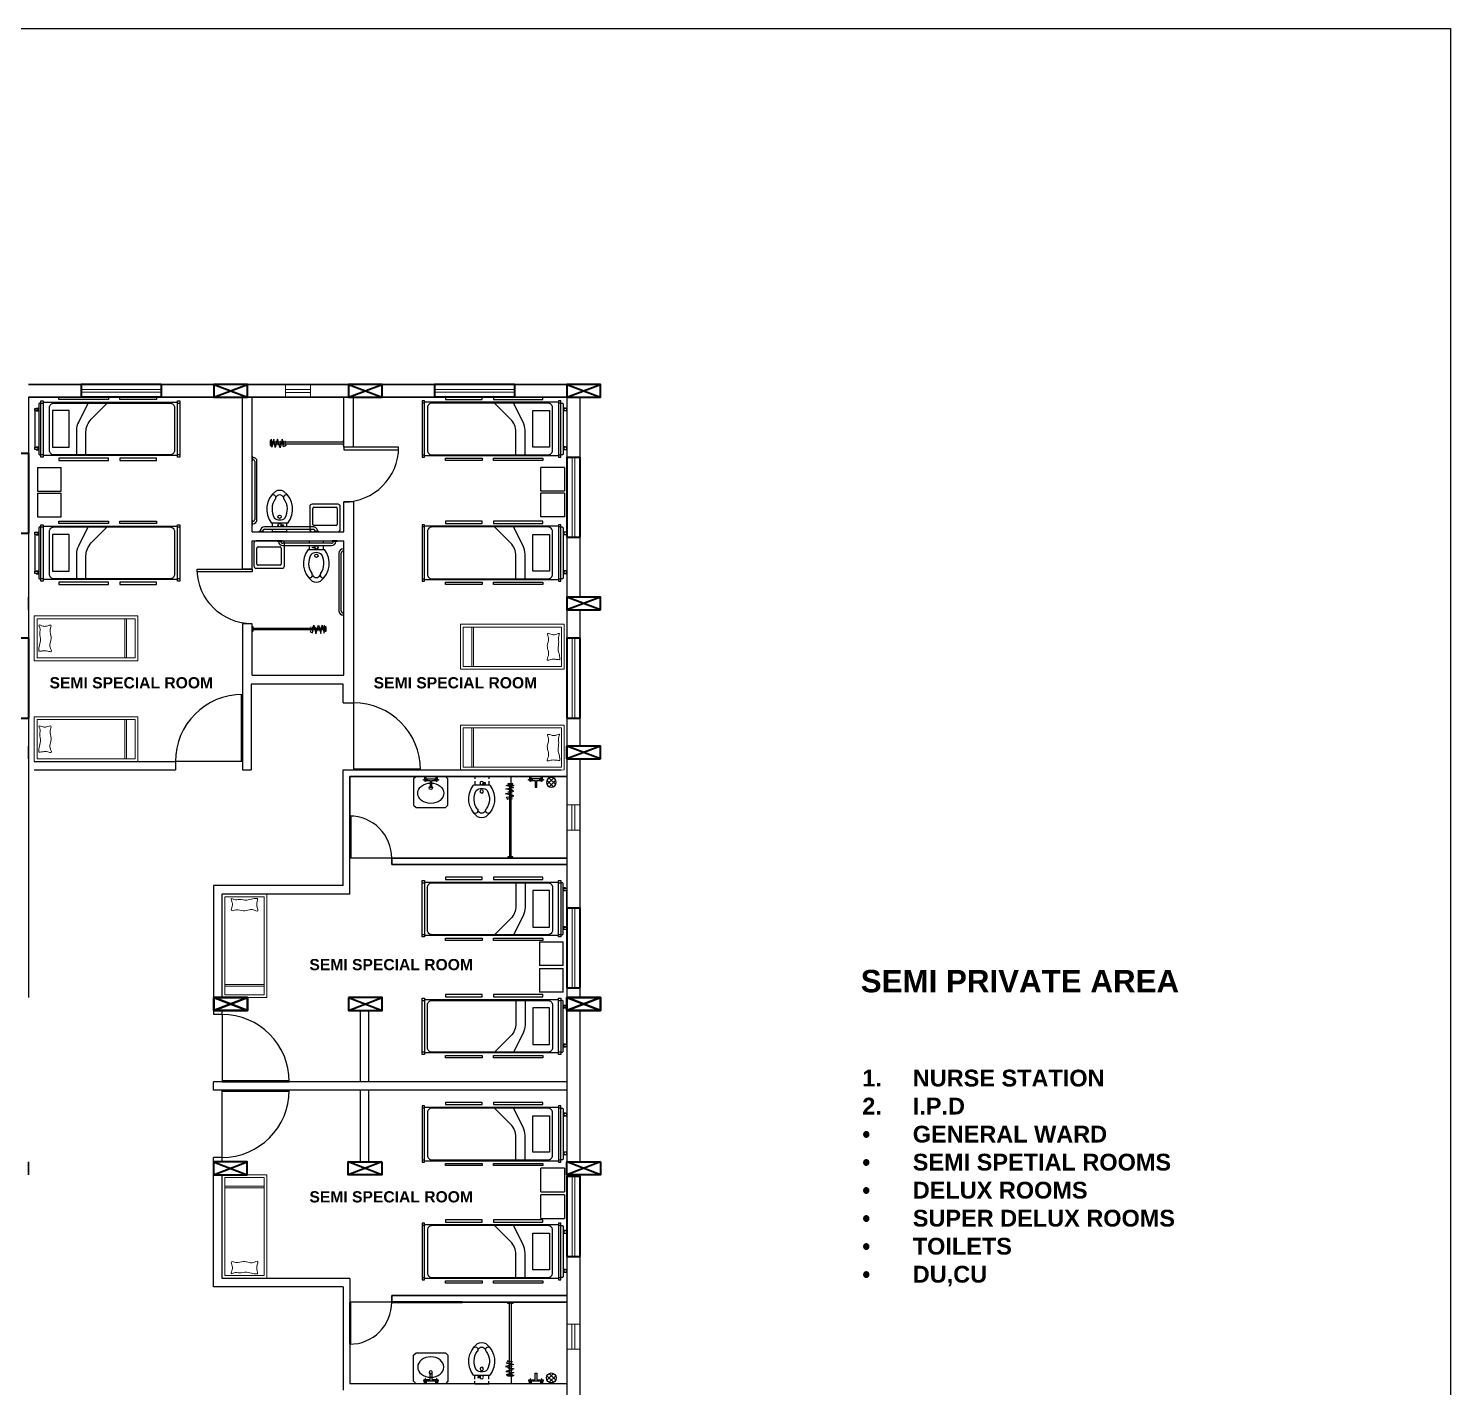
# Model space of a CAD drawing. Header units: inches. Extents: x -17070 to 527, y 504 to 2398.
# Drawn here: x -10536.99 to -10511.61, y 524.13 to 548.39 of the extents above; entities that cross this region are included whole.
import ezdxf
from ezdxf.enums import TextEntityAlignment as Align

# ---------------------------------------------------------------- set-up
doc = ezdxf.new("R2010")
doc.units = ezdxf.units.IN
for name, color, linetype in [('-wall_hatch', 1, 'Continuous'), ('A-Flor-Pfix', 140, 'Continuous'), ('DOOR', 5, 'Continuous'), ('door-i', 142, 'Continuous'), ('elevation', 7, 'Continuous'), ('equi', 252, 'Continuous'), ('pfix', 152, 'Continuous')]:
    doc.layers.add(name, color=color, linetype=linetype)
for name, color, linetype, lineweight in [('A-Wall', 113, 'Continuous', 50), ('COL', 5, 'Continuous', 40), ('ELE-1', 105, 'Continuous', 40), ('P-Flor-Fixt', 131, 'Continuous', 25), ('section', 1, 'Continuous', 35), ('WIN', 4, 'Continuous', 20)]:
    doc.layers.add(name, color=color, linetype=linetype, lineweight=lineweight)
doc.styles.add('ATT', font='txt')
doc.styles.add('ROMANC', font='arialbd.ttf', dxfattribs={"height": 0.35})

# ---------------------------------------------------------------- blocks, each defined once
blk = doc.blocks.new('de')
at = {"layer": 'elevation', "ltscale": 0.0005}
for p, q in [((-10856.90422, 504.72708), (-10856.06422, 504.72708)), ((-10856.06422, 504.72708), (-10856.06422, 504.13708))]:
    blk.add_line(p, q, dxfattribs=at)
blk = doc.blocks.new('A$C031929D8')
at = {"layer": 'A-Flor-Pfix'}
for p, q in [((0, -13.39), (1.62, -13.39)), ((0, -22.61), (0, -13.39)), ((3.12, -13.39), (5.57, -13.39)), ((5.57, -23.31), (5.57, -12.69)), ((0, -22.61), (1.62, -22.61)), ((3.12, -22.61), (5.57, -22.61)), ((4.07, -19.06), (4.53, -19.06)), ((4.07, -20.55), (4.07, -19.06)), ((4.53, -20.55), (4.07, -20.55)), ((4.53, -19.06), (4.53, -20.55))]:
    blk.add_line(p, q, dxfattribs=at)
for centre in [(4.34, -17.96), (9.77, -17.96)]:
    blk.add_circle(centre, 1.1, dxfattribs=at)
for centre, radius, start, end in [((14.71, -24.38), 14.84, 38.05925, 128.01145), ((11.85, -17.61), 4.14, 129.89292, 185.47049), ((11.85, -18.39), 4.14, 174.52951, 230.10708), ((14.72, -24.06), 11.1, 54.07175, 119.8254), ((22.38, -13.7), 1.79, 230.0447, 34.46378), ((21.27, -18), 2.82, 296.81127, 63.18873), ((21.27, -18), 5.82, 331.61408, 28.38592), ((14.71, -11.62), 14.84, 231.98855, 321.94075), ((14.72, -11.94), 11.1, 240.1746, 305.92825), ((22.38, -22.3), 1.79, 325.53622, 129.9553)]:
    blk.add_arc(centre, radius, start, end, dxfattribs=at)
blk = doc.blocks.new('15PLAV03')
at = {"layer": 'A-Flor-Pfix'}
for p, q in [((16.5, 10), (1.5, 10)), ((0, 8.5), (0, -8.5)), ((4, -7.25), (4, 7.25)), ((4.75, 8), (15.25, 8)), ((16, 7.25), (16, -7.25)), ((18, -8.5), (18, 8.5)), ((15.25, -8), (4.75, -8)), ((1.5, -10), (16.5, -10))]:
    blk.add_line(p, q, dxfattribs=at)
for centre, radius, start, end in [((1.5, 8.5), 1.5, 90, 180), ((16.5, 8.5), 1.5, 0, 90), ((4.75, 7.25), 0.75, 90, 180), ((15.25, 7.25), 0.75, 0, 90), ((1.5, -8.5), 1.5, 180, 270), ((4.75, -7.25), 0.75, 180, 270), ((15.25, -7.25), 0.75, 270, 0), ((16.5, -8.5), 1.5, 270, 0)]:
    blk.add_arc(centre, radius, start, end, dxfattribs=at)
at = {"color": 0, "linetype": 'ByBlock', "style": 'ATT', "flags": 3}
blk.add_attdef('ITEM', (0, -20), '', height=6, dxfattribs=at)
blk = doc.blocks.new('A$C44561E50')
at = {"layer": 'A-Flor-Pfix'}
for p, q in [((7.625, 0), (4.375, 0)), ((4.375, 0), (4.375, -0.125)), ((7.625, -0.125), (7.625, 0)), ((46.375, 0), (46.375, -0.125)), ((49.625, 0), (46.375, 0)), ((49.625, -0.125), (49.625, 0)), ((4.375, -0.125), (6.749, -0.125)), ((5.25, -0.125), (5.25, -0.375)), ((6.75, -0.125), (7.625, -0.125)), ((6.75, -0.375), (6.75, -0.125)), ((30, -1.625), (8, -1.625)), ((8, -3.125), (30, -3.125)), ((46, -1.625), (30, -1.625)), ((30, -3.125), (46, -3.125)), ((46.375, -0.125), (48.75, -0.125)), ((47.25, -0.125), (47.25, -0.375)), ((48.75, -0.125), (47.25, -0.125)), ((48.75, -0.125), (49.625, -0.125)), ((48.75, -0.375), (48.75, -0.125))]:
    blk.add_line(p, q, dxfattribs=at)
for centre, radius, start, end in [((8, -0.375), 2.75, 180, 270), ((8, -0.375), 1.25, 180, 270), ((46, -0.375), 1.25, 270, 0), ((46, -0.375), 2.75, 270, 0)]:
    blk.add_arc(centre, radius, start, end, dxfattribs=at)
blk = doc.blocks.new('A$C15813D3F')
at = {"layer": 'A-Flor-Pfix'}
for p, q in [((0.125, -4.375), (0, -4.375)), ((0, -4.375), (0, -7.625)), ((0, -7.625), (0.125, -7.625)), ((0.125, -5.25), (0.125, -4.375)), ((0.375, -5.25), (0.125, -5.25)), ((0.125, -7.625), (0.125, -5.25)), ((0.125, -5.25), (0.125, -6.75)), ((0.125, -6.75), (0.375, -6.75)), ((1.625, -8), (1.625, -24)), ((3.125, -24), (3.125, -8)), ((1.625, -24), (1.625, -40)), ((3.125, -40), (3.125, -24)), ((0.125, -40.375), (0, -40.375)), ((0, -40.375), (0, -43.625)), ((0, -43.625), (0.125, -43.625)), ((0.125, -41.25), (0.125, -40.375)), ((0.375, -41.25), (0.125, -41.25)), ((0.125, -43.625), (0.125, -41.251)), ((0.125, -42.75), (0.375, -42.75))]:
    blk.add_line(p, q, dxfattribs=at)
for centre, radius, start, end in [((0.375, -8), 2.75, 0, 90), ((0.375, -8), 1.25, 0, 90), ((0.375, -40), 2.75, 270, 0), ((0.375, -40), 1.25, 270, 0)]:
    blk.add_arc(centre, radius, start, end, dxfattribs=at)
blk = doc.blocks.new('dv')
at = {"color": 137, "lineweight": 13}
for p, q in [((-10141.742, 384.551), (-10141.743, 385.251)), ((-10141.713, 384.551), (-10141.714, 385.251))]:
    blk.add_line(p, q, dxfattribs=at)
for points in [[(-10143.358, 384.499), (-10143.359, 385.299), (-10141.509, 385.301), (-10141.508, 384.501)], [(-10143.308, 384.549), (-10143.309, 385.249), (-10141.559, 385.251), (-10141.558, 384.551)]]:
    blk.add_lwpolyline(points, close=True, dxfattribs=at)
blk.add_spline([(-10143.28, 384.667), (-10143.273, 384.748), (-10143.249, 384.859), (-10143.261, 384.988), (-10143.261, 385.089), (-10143.277, 385.134), (-10143.203, 385.117), (-10143.142, 385.117), (-10143.064, 385.133), (-10143.077, 385.053), (-10143.057, 384.918), (-10143.077, 384.81), (-10143.077, 384.742), (-10143.056, 384.662), (-10143.119, 384.672), (-10143.17, 384.678), (-10143.232, 384.672), (-10143.28, 384.667)], degree=3, dxfattribs=at)
blk = doc.blocks.new('PT_BED')
for p, q in [((-12, 0), (12, 0)), ((-17.5, -5.5), (-17.5, -93.5)), ((-13.7, -2.31), (-12.3, -2.31)), ((-13.7, -2.31), (-13.7, -2.43)), ((-13.7, -2.43), (-12.3, -2.43)), ((-13.69, -0.87), (-13.69, -2.31)), ((-13.69, -0.87), (-13.62, -0.87)), ((-13.62, -0.87), (-13.62, -2.31)), ((-12.7, -2.31), (-11.8, -2.31)), ((-12.7, -2.43), (-11.8, -2.43)), ((-11.81, -0.87), (-11.87, -0.87)), ((-11.87, -0.87), (-11.87, -2.31)), ((-11.81, -0.87), (-11.81, -2.31)), ((-11.8, -2.31), (-11.8, -2.43)), ((11.8, -2.31), (11.8, -2.43)), ((11.8, -2.31), (13.2, -2.31)), ((11.8, -2.43), (13.2, -2.43)), ((11.81, -0.87), (11.87, -0.87)), ((11.81, -0.87), (11.81, -2.31)), ((11.87, -0.87), (11.87, -2.31)), ((12.8, -2.31), (13.7, -2.31)), ((12.8, -2.43), (13.7, -2.43)), ((13.69, -0.87), (13.62, -0.87)), ((13.62, -0.87), (13.62, -2.31)), ((13.69, -0.87), (13.69, -2.31)), ((13.7, -2.31), (13.7, -2.43)), ((17.5, -93.5), (17.5, -5.5)), ((-12, -22.48), (-12, -11.48)), ((-12, -11.48), (12, -11.48)), ((12, -11.48), (12, -22.48)), ((12, -22.48), (-12, -22.48)), ((17, -27.48), (0.83, -27.48)), ((-4.53, -28.75), (-17, -34.98)), ((-6.51, -37), (-17, -47.48)), ((17, -33.48), (1.97, -33.48))]:
    blk.add_line(p, q)
for points in [[(-12, 0), (-13.5, 0), (-13.5, -2), (-12, -2)], [(18.5, -4), (-18.5, -4), (-18.5, -5.5), (18.5, -5.5)], [(17, -4), (-17, -4), (-17, -5.5), (17, -5.5)], [(13.5, 0), (12, 0), (12, -2), (13.5, -2)], [(-19.25, -15.72), (-20.75, -15.72), (-20.75, -48.21), (-19.25, -48.21)], [(19.25, -15.72), (20.75, -15.72), (20.75, -48.21), (19.25, -48.21)], [(-19.25, -55.64), (-20.75, -55.64), (-20.75, -79.64), (-19.25, -79.64)], [(19.25, -55.64), (20.75, -55.64), (20.75, -79.64), (19.25, -79.64)], [(18.5, -93.5), (-18.5, -93.5), (-18.5, -95), (18.5, -95)], [(17, -93.5), (-17, -93.5), (-17, -95), (17, -95)]]:
    blk.add_lwpolyline(points, close=True)
for points in [[(-16.25, -2.5), (16.25, -2.5, -0.414214), (17, -3.25), (17, -4), (-17, -4), (-17, -3.25, -0.414214)], [(14, -9.5), (-14, -9.5, 0.414214), (-17, -12.5), (-17, -88.5, 0.414214), (-14, -91.5), (14, -91.5, 0.414214), (17, -88.5), (17, -12.5, 0.414214)]]:
    blk.add_lwpolyline(points, format="xyb", close=True)
for centre, end in [((0.83, -39.48), 116.56505), ((1.97, -45.48), 135)]:
    blk.add_arc(centre, 12, 90, end)
blk = doc.blocks.new('I_PLUMB_DRAIN_Floor Drain_P')
at = {"color": 0, "linetype": 'ByBlock', "lineweight": -2}
for p, q in [((-0.94, 0.33), (0.94, 0.33)), ((-0.33, -0.94), (-0.33, 0.94)), ((0.33, -0.94), (0.33, 0.94)), ((-0.94, -0.33), (0.94, -0.33))]:
    blk.add_line(p, q, dxfattribs=at)
blk.add_circle((0, 0), 1, dxfattribs=at)
blk.add_attdef('SUB', text='', height=1, dxfattribs=at).set_placement((0, 0), align=Align.MIDDLE)
blk = doc.blocks.new('*U89')
at = {"layer": 'P-Flor-Fixt', "color": 131, "linetype": 'Continuous', "lineweight": 25, "extrusion": (0, 0, -1), "xscale": -0.06138658855979884, "yscale": 0.06138658855996491, "zscale": -0.06138658855956882}
blk.add_blockref('I_PLUMB_DRAIN_Floor Drain_P', (0, 0), dxfattribs=at)
blk = doc.blocks.new('I_PLUMB_BATH_TUB  CURTAIN_P')
at = {"color": 0, "linetype": 'ByBlock'}
for p, q in [((0, -1.5), (0, 1.5)), ((0, 1.5), (0.5, 1.5)), ((0.5, 1.5), (0.5, 0.5)), ((0.5, 0.5), (59.5, 0.5)), ((59.5, 0.5), (59.5, 1.5)), ((59.5, 1.5), (60, 1.5)), ((60, 1.5), (60, -1.5)), ((0.5, -1.5), (0, -1.5)), ((59.5, -0.5), (0.5, -0.5)), ((0.5, -0.5), (0.5, -1.5)), ((59.5, -1.5), (59.5, -0.5)), ((60, -1.5), (59.5, -1.5))]:
    blk.add_line(p, q, dxfattribs=at)
blk.add_lwpolyline([(46.98, -1.53), (49.21, -2.36), (50.25, 2.25), (52, -3), (54, 2.25), (56.08, -2.74), (57, 2.25), (58.75, -2.5), (59.05, 2.34)], dxfattribs=at)
at = {"color": 0, "linetype": 'ByBlock', "const_width": 0.5}
for points in [[(47.83, 1.5), (47.83, -1.5)], [(49.22, 1.5), (49.22, -1.5)], [(51.86, 1.5), (51.86, -1.5)], [(53.75, 1.5), (53.75, -1.5)], [(55.38, 1.5), (55.38, -1.5)], [(58.24, 1.5), (58.24, -1.5)]]:
    blk.add_lwpolyline(points, dxfattribs=at)
blk = doc.blocks.new('*U88')
at = {"layer": 'P-Flor-Fixt', "color": 131, "linetype": 'Continuous', "lineweight": 25, "extrusion": (0, 0, -1), "xscale": -0.01534664713989287, "yscale": 0.02046219618654277, "zscale": -0.02046219618652294}
blk.add_blockref('I_PLUMB_BATH_TUB  CURTAIN_P', (0, 0), dxfattribs=at)
blk = doc.blocks.new('ELLIPSE')
at = {"color": 0, "linetype": 'ByBlock', "lineweight": -2}
blk.add_circle((0.5, 0.5), 0.5, dxfattribs=at)
blk = doc.blocks.new('I_PLUMB_LAV_RECT - 3D_P')
at = {"color": 0, "linetype": 'ByBlock', "lineweight": -2}
blk.add_lwpolyline([(1.5, 10.5), (0, 9), (0, -9), (1.5, -10.5), (17.5, -10.5), (19, -9), (19, 9), (17.5, 10.5)], close=True, dxfattribs=at)
blk.add_circle((7, 0.01), 1, dxfattribs=at)
at = {"layer": 'DEFPOINTS', "color": 0, "linetype": 'ByBlock', "lineweight": -2}
for p in [(0, 10.5), (0, -10.5)]:
    blk.add_point(p, dxfattribs=at)
at = {"color": 0, "linetype": 'ByBlock', "lineweight": -2, "xscale": 12.5, "yscale": 16, "zscale": 12.5}
blk.add_blockref('ELLIPSE', (4, -8), dxfattribs=at)
blk = doc.blocks.new('*U87')
at = {"layer": 'P-Flor-Fixt', "color": 131, "linetype": 'Continuous', "lineweight": 25, "xscale": 0.02046219618654277, "yscale": 0.02046219618654277, "zscale": 0.02046219618652294}
blk.add_blockref('I_PLUMB_LAV_RECT - 3D_P', (0, 0), dxfattribs=at)
blk = doc.blocks.new('I_PLUMB_SINK_WALL FAUCET_P')
at = {"color": 0, "linetype": 'ByBlock', "lineweight": -2}
for points in [[(1.8625, -4), (0, -4), (0, -3), (1.5, -3), (1.5, 3), (0, 3), (0, 4), (1.8625, 4)], [(2.1375, 4), (2.5, 4), (2.5, 3.6375)], [(2.5, 3.3625), (2.5, 0.5), (6.5, 0.5), (6.5, -0.5), (2.5, -0.5), (2.5, -3.3625)], [(2.5, -3.6375), (2.5, -4), (2.1375, -4)]]:
    blk.add_lwpolyline(points, dxfattribs=at)
for points in [[(1.8625, 3.6375), (0.875, 3.6375), (0.875, 3.3625), (1.8625, 3.3625), (1.8625, 2.375), (2.1375, 2.375), (2.1375, 3.3625), (3.125, 3.3625), (3.125, 3.6375), (2.1375, 3.6375), (2.1375, 4.625), (1.8625, 4.625)], [(1.8625, -4.625), (2.1375, -4.625), (2.1375, -3.6375), (3.125, -3.6375), (3.125, -3.3625), (2.1375, -3.3625), (2.1375, -2.375), (1.8625, -2.375), (1.8625, -3.3625), (0.875, -3.3625), (0.875, -3.6375), (1.8625, -3.6375)]]:
    blk.add_lwpolyline(points, close=True, dxfattribs=at)
for centre, start, end in [((2, 3.5), 112.8866144, 157.1133856), ((2, 3.5), 202.8866144, 247.1133856), ((2, 3.5), 22.8866144, 67.1133856), ((2, 3.5), 292.8866144, 337.1133856), ((2, -3.5), 112.8866144, 157.1133856), ((2, -3.5), 202.8866144, 247.1133856), ((2, -3.5), 22.8866144, 67.1133856), ((2, -3.5), 292.8866144, 337.1133856)]:
    blk.add_arc(centre, 0.3536, start, end, dxfattribs=at)
blk = doc.blocks.new('*U86')
at = {"layer": 'P-Flor-Fixt', "color": 131, "linetype": 'Continuous', "lineweight": 25, "extrusion": (0, 0, -1), "xscale": -0.02046219618654277, "yscale": 0.02046219618654277, "zscale": -0.02046219618652294}
blk.add_blockref('I_PLUMB_SINK_WALL FAUCET_P', (0, 0), dxfattribs=at)
blk = doc.blocks.new('*U85')
at = {"layer": 'P-Flor-Fixt', "color": 131, "linetype": 'Continuous', "lineweight": 25, "extrusion": (0, 0, -1), "xscale": -0.02046219618654277, "yscale": 0.02046219618654277, "zscale": -0.02046219618652294}
blk.add_blockref('I_PLUMB_SINK_WALL FAUCET_P', (0, 0), dxfattribs=at)
blk = doc.blocks.new('Z08D36')
at = {"linetype": 'Continuous', "lineweight": -3}
blk.add_lwpolyline([(-18, 0), (-16.25, 0), (-16.25, 36), (-18, 36)], close=True, dxfattribs=at)
blk.add_arc((-18, 0), 36, 0, 90)

msp = doc.modelspace()

# ---------------------------------------------------------------- linework, layer by layer
at = {"layer": '-wall_hatch'}
for p, q in [((-10536.98834, 541.80297), (-10536.98834, 538.23797)), ((-10533.16633, 538.73791), (-10533.16633, 541.80297)), ((-10532.99486, 539.40444), (-10532.99486, 541.80297)), ((-10532.99486, 541.80297), (-10531.36182, 541.80297)), ((-10531.36182, 540.91499), (-10531.36182, 541.80297)), ((-10531.19035, 540.91499), (-10531.19035, 541.80297)), ((-10527.37834, 541.80297), (-10527.37834, 538.23797)), ((-10527.14834, 541.80297), (-10527.14834, 538.23797)), ((-10531.19035, 540.91499), (-10531.36182, 540.91499)), ((-10531.36182, 539.40444), (-10531.36182, 539.93517)), ((-10531.19035, 539.93517), (-10531.36182, 539.93517)), ((-10531.19035, 539.93517), (-10531.19035, 536.68493)), ((-10532.99486, 539.40444), (-10531.36182, 539.40444)), ((-10532.99486, 538.73791), (-10532.99486, 539.24114)), ((-10532.99486, 539.24114), (-10531.36182, 539.24114)), ((-10531.36182, 536.84261), (-10531.36182, 539.24114)), ((-10532.99486, 538.73791), (-10533.16633, 538.73791)), ((-10536.98834, 538.00797), (-10536.98834, 535.57797)), ((-10527.37834, 538.00797), (-10527.37834, 535.57797)), ((-10527.14834, 538.00797), (-10527.14834, 535.57797)), ((-10532.99486, 537.75809), (-10533.16633, 537.75809)), ((-10533.16633, 537.75809), (-10533.16633, 536.68493)), ((-10532.99486, 536.84261), (-10532.99486, 537.75809)), ((-10532.99486, 536.84261), (-10531.36182, 536.84261)), ((-10533.16633, 536.68493), (-10533.16633, 535.15136)), ((-10531.37066, 536.68493), (-10533.01633, 536.68493)), ((-10533.01633, 536.68493), (-10533.01633, 535.15136)), ((-10531.37066, 536.35136), (-10531.37066, 536.68493)), ((-10531.19035, 536.68493), (-10531.19035, 536.35136)), ((-10531.37066, 536.35136), (-10531.19035, 536.35136)), ((-10536.98834, 535.34797), (-10536.98834, 531.08797)), ((-10536.88334, 535.30136), (-10534.36633, 535.30136)), ((-10534.36633, 535.30136), (-10534.36633, 535.15136)), ((-10527.37834, 535.34797), (-10527.37834, 531.08797)), ((-10527.14834, 535.34797), (-10527.14834, 531.08797)), ((-10536.88334, 535.15136), (-10534.36633, 535.15136)), ((-10533.16633, 535.15136), (-10533.01633, 535.15136)), ((-10531.37066, 535.15136), (-10527.48334, 535.15136)), ((-10531.37066, 533.08797), (-10531.37066, 535.15136)), ((-10531.25414, 532.93797), (-10531.25413, 533.57818)), ((-10531.37066, 533.08797), (-10533.68334, 533.08797)), ((-10533.67834, 530.7872), (-10533.67834, 533.08797)), ((-10531.25414, 532.93797), (-10533.53334, 532.93797)), ((-10533.53334, 531.08797), (-10533.53334, 532.93797)), ((-10533.53334, 530.7872), (-10533.67834, 530.7872)), ((-10533.53334, 530.7872), (-10533.53334, 530.85797)), ((-10531.06378, 529.5872), (-10531.06378, 530.86642)), ((-10530.91378, 529.5872), (-10530.91378, 530.86642)), ((-10527.37834, 530.85797), (-10527.37834, 528.15797)), ((-10527.14834, 530.85797), (-10527.14834, 528.15797)), ((-10533.68334, 529.4372), (-10533.68334, 529.5872)), ((-10527.37834, 529.5872), (-10533.68334, 529.5872)), ((-10527.37834, 529.4372), (-10533.68334, 529.4372)), ((-10531.06378, 528.15797), (-10531.06378, 529.4372)), ((-10530.91378, 528.15797), (-10530.91378, 529.4372)), ((-10533.68334, 525.92797), (-10533.68334, 528.2372)), ((-10533.53334, 528.2372), (-10533.68334, 528.2372)), ((-10533.53334, 528.15797), (-10533.53334, 528.2372)), ((-10533.53334, 526.07797), (-10533.53334, 527.92797)), ((-10527.37834, 527.92797), (-10527.37834, 523.66797)), ((-10527.14834, 527.92797), (-10527.14834, 523.66797)), ((-10531.25414, 526.07797), (-10533.53334, 526.07797)), ((-10531.25414, 526.07797), (-10531.25414, 524.19607)), ((-10531.25414, 526.07797), (-10531.25414, 525.76929)), ((-10531.37066, 525.92797), (-10533.68334, 525.92797)), ((-10531.37066, 525.92797), (-10531.37066, 524.07958)), ((-10527.37834, 524.19607), (-10531.25414, 524.19607))]:
    msp.add_line(p, q, dxfattribs=at)
for p, q in [((-10536.82785, 540.55147), (-10536.82785, 540.1285)), ((-10536.40488, 540.1285), (-10536.40488, 540.55147)), ((-10527.8468, 540.1285), (-10527.8468, 540.55147)), ((-10527.42383, 540.55147), (-10527.42383, 540.1285)), ((-10536.82785, 540.1285), (-10536.40488, 540.1285)), ((-10536.82785, 540.092), (-10536.82785, 539.66903)), ((-10536.40488, 539.66903), (-10536.40488, 540.092)), ((-10527.42383, 540.1285), (-10527.8468, 540.1285)), ((-10527.8468, 539.66903), (-10527.8468, 540.092)), ((-10527.42383, 540.092), (-10527.42383, 539.66903)), ((-10536.82785, 539.66903), (-10536.40488, 539.66903)), ((-10527.42383, 539.66903), (-10527.8468, 539.66903)), ((-10527.86753, 532.08627), (-10527.86753, 531.6633)), ((-10527.44456, 531.6633), (-10527.44456, 532.08627)), ((-10527.86753, 531.60692), (-10527.86753, 531.18395)), ((-10527.44456, 531.18395), (-10527.44456, 531.60692)), ((-10527.84296, 527.62402), (-10527.84296, 528.04699)), ((-10527.41999, 528.04699), (-10527.41999, 527.62402)), ((-10527.84296, 527.14467), (-10527.84296, 527.56764)), ((-10527.41999, 527.56764), (-10527.41999, 527.14467))]:
    msp.add_line(p, q)
at = {"layer": 'A-Wall', "color": 132, "linetype": 'Continuous', "lineweight": 35}
for p, q in [((-10531.25413, 533.57818), (-10531.25414, 535.03487)), ((-10527.37834, 535.03487), (-10531.25414, 535.03487)), ((-10530.50414, 533.46165), (-10530.50413, 533.57817)), ((-10530.50414, 533.46165), (-10527.37834, 533.46161)), ((-10529.24492, 533.57815), (-10530.50413, 533.57817)), ((-10527.37834, 533.57813), (-10530.36252, 533.57817)), ((-10531.25414, 525.76929), (-10531.25414, 525.76929)), ((-10530.50414, 525.7693), (-10527.37834, 525.76933)), ((-10530.50414, 525.7693), (-10530.50414, 525.65277)), ((-10527.37834, 525.65281), (-10530.36252, 525.65277))]:
    msp.add_line(p, q, dxfattribs=at)
at = {"layer": 'A-Wall'}
for p, q in [((-10531.25413, 533.57818), (-10531.25414, 533.57818)), ((-10529.24492, 525.65279), (-10530.50414, 525.65277))]:
    msp.add_line(p, q, dxfattribs=at)
at = {"layer": 'COL', "ltscale": 0.0005}
for p, q in [((-10533.67834, 541.80297), (-10533.07834, 542.03297)), ((-10533.67834, 542.03297), (-10533.07834, 541.80297)), ((-10531.27834, 541.80297), (-10530.67834, 542.03297)), ((-10531.27834, 542.03297), (-10530.67834, 541.80297)), ((-10527.37834, 541.80297), (-10526.77834, 542.03297)), ((-10527.37834, 542.03297), (-10526.77834, 541.80297)), ((-10526.77834, 538.23797), (-10527.37834, 538.00797)), ((-10526.77834, 538.00797), (-10527.37834, 538.23797)), ((-10526.77834, 538.23797), (-10527.37834, 538.00797)), ((-10526.77834, 538.00797), (-10527.37834, 538.23797)), ((-10526.77834, 538.23797), (-10526.77834, 538.23797)), ((-10526.77834, 535.57797), (-10527.37834, 535.34797)), ((-10526.77834, 535.34797), (-10527.37834, 535.57797)), ((-10526.77834, 535.57797), (-10527.37834, 535.34797)), ((-10526.77834, 535.34797), (-10527.37834, 535.57797)), ((-10526.77834, 535.57797), (-10527.37834, 535.34797)), ((-10526.77834, 535.34797), (-10527.37834, 535.57797)), ((-10526.77834, 535.57797), (-10527.37834, 535.34797)), ((-10526.77834, 535.34797), (-10527.37834, 535.57797)), ((-10527.37834, 535.57797), (-10527.37834, 535.34797)), ((-10527.37834, 535.34797), (-10527.37834, 535.57797)), ((-10527.37834, 535.34797), (-10527.37834, 535.57797)), ((-10527.37834, 535.34797), (-10527.37834, 535.57797)), ((-10533.67834, 530.85797), (-10533.07834, 531.08797)), ((-10533.67834, 531.08797), (-10533.07834, 530.85797)), ((-10533.07834, 530.85797), (-10533.67834, 531.08797)), ((-10533.07834, 531.08797), (-10533.67834, 530.85797)), ((-10531.27834, 530.85797), (-10530.67834, 531.08797)), ((-10531.27834, 531.08797), (-10530.67834, 530.85797)), ((-10527.37834, 530.85797), (-10526.77834, 531.08797)), ((-10527.37834, 531.08797), (-10526.77834, 530.85797)), ((-10527.37834, 530.85797), (-10526.77834, 531.08797)), ((-10527.37834, 531.08797), (-10526.77834, 530.85797)), ((-10526.77834, 530.85797), (-10527.37834, 531.08797)), ((-10526.77834, 531.08797), (-10527.37834, 530.85797)), ((-10533.68334, 527.92797), (-10533.08334, 528.15797)), ((-10533.68334, 528.15797), (-10533.08334, 527.92797)), ((-10533.68334, 527.92797), (-10533.08334, 528.15797)), ((-10533.68334, 528.15797), (-10533.08334, 527.92797)), ((-10530.68334, 527.92797), (-10531.28334, 528.15797)), ((-10530.68334, 528.15797), (-10531.28334, 527.92797)), ((-10530.68334, 527.92797), (-10531.28334, 528.15797)), ((-10530.68334, 528.15797), (-10531.28334, 527.92797)), ((-10526.77834, 527.92797), (-10527.37834, 528.15797)), ((-10526.77834, 528.15797), (-10527.37834, 527.92797)), ((-10526.77834, 527.92797), (-10527.37834, 528.15797)), ((-10526.77834, 528.15797), (-10527.37834, 527.92797))]:
    msp.add_line(p, q, dxfattribs=at)
for points in [[(-10533.67834, 542.03297), (-10533.67834, 541.80297), (-10533.07834, 541.80297), (-10533.07834, 542.03297)], [(-10531.27834, 542.03297), (-10531.27834, 541.80297), (-10530.67834, 541.80297), (-10530.67834, 542.03297)], [(-10527.37834, 542.03297), (-10527.37834, 541.80297), (-10526.77834, 541.80297), (-10526.77834, 542.03297)], [(-10526.77834, 538.00797), (-10526.77834, 538.23797), (-10527.37834, 538.23797), (-10527.37834, 538.00797)], [(-10526.77834, 538.00797), (-10526.77834, 538.23797), (-10527.37834, 538.23797), (-10527.37834, 538.00797)], [(-10526.77834, 535.34797), (-10526.77834, 535.57797), (-10527.37834, 535.57797), (-10527.37834, 535.34797)], [(-10526.77834, 535.34797), (-10526.77834, 535.57797), (-10527.37834, 535.57797), (-10527.37834, 535.34797)], [(-10526.77834, 535.34797), (-10526.77834, 535.57797), (-10527.37834, 535.57797), (-10527.37834, 535.34797)], [(-10526.77834, 535.34797), (-10526.77834, 535.57797), (-10527.37834, 535.57797), (-10527.37834, 535.34797)], [(-10533.67834, 531.08797), (-10533.67834, 530.85797), (-10533.07834, 530.85797), (-10533.07834, 531.08797)], [(-10533.07834, 531.08797), (-10533.07834, 530.85797), (-10533.67834, 530.85797), (-10533.67834, 531.08797)], [(-10531.27834, 531.08797), (-10531.27834, 530.85797), (-10530.67834, 530.85797), (-10530.67834, 531.08797)], [(-10527.37834, 531.08797), (-10527.37834, 530.85797), (-10526.77834, 530.85797), (-10526.77834, 531.08797)], [(-10527.37834, 531.08797), (-10527.37834, 530.85797), (-10526.77834, 530.85797), (-10526.77834, 531.08797)], [(-10526.77834, 531.08797), (-10526.77834, 530.85797), (-10527.37834, 530.85797), (-10527.37834, 531.08797)], [(-10533.68334, 528.15797), (-10533.68334, 527.92797), (-10533.08334, 527.92797), (-10533.08334, 528.15797)], [(-10533.68334, 528.15797), (-10533.68334, 527.92797), (-10533.08334, 527.92797), (-10533.08334, 528.15797)], [(-10530.68334, 528.15797), (-10530.68334, 527.92797), (-10531.28334, 527.92797), (-10531.28334, 528.15797)], [(-10530.68334, 528.15797), (-10530.68334, 527.92797), (-10531.28334, 527.92797), (-10531.28334, 528.15797)], [(-10526.77834, 528.15797), (-10526.77834, 527.92797), (-10527.37834, 527.92797), (-10527.37834, 528.15797)], [(-10526.77834, 528.15797), (-10526.77834, 527.92797), (-10527.37834, 527.92797), (-10527.37834, 528.15797)]]:
    msp.add_lwpolyline(points, close=True, dxfattribs=at)
at = {"layer": 'DOOR', "ltscale": 0.0005}
for p, q in [((-10533.18633, 535.30136), (-10533.18633, 536.50136)), ((-10533.16633, 535.30136), (-10533.16633, 536.50136)), ((-10531.19035, 536.35136), (-10531.19035, 535.15136)), ((-10533.16633, 535.30136), (-10534.36633, 535.30136)), ((-10531.19035, 535.17136), (-10529.99035, 535.17136)), ((-10531.19035, 535.15136), (-10529.99035, 535.15136)), ((-10533.53334, 530.7872), (-10533.53334, 529.5872)), ((-10533.53334, 529.6072), (-10532.33334, 529.6072)), ((-10533.53334, 529.5872), (-10532.33334, 529.5872)), ((-10533.53334, 528.2372), (-10533.53334, 529.4372)), ((-10533.53334, 529.4372), (-10532.33334, 529.4372)), ((-10533.53334, 529.4172), (-10532.33334, 529.4172))]:
    msp.add_line(p, q, dxfattribs=at)
for centre, start, end in [((-10533.16633, 535.30136), 90, 180), ((-10531.19035, 535.15136), 0, 90), ((-10533.53334, 529.5872), 0, 90), ((-10533.53334, 529.4372), 270, 0)]:
    msp.add_arc(centre, 1.2, start, end, dxfattribs=at)
at = {"layer": 'door-i'}
for p, q in [((-10531.25414, 534.32817), (-10531.25413, 533.57818)), ((-10531.23414, 534.3279), (-10531.23413, 533.57818)), ((-10530.50413, 533.57817), (-10531.25413, 533.57817)), ((-10530.50414, 525.65276), (-10531.25414, 525.65276)), ((-10531.25414, 524.90276), (-10531.25414, 525.65275)), ((-10531.23414, 524.90303), (-10531.23414, 525.65275))]:
    msp.add_line(p, q, dxfattribs=at)
for centre, start, end in [((-10531.25413, 533.57817), 359.999312, 90.000312), ((-10531.25414, 525.65276), 269.999688, 0.000688)]:
    msp.add_arc(centre, 0.75, start, end, dxfattribs=at)
at = {"layer": 'ELE-1', "ltscale": 0.0005}
for p, q in [((-10534.61834, 542.03297), (-10536.04834, 542.03297)), ((-10536.04834, 542.03297), (-10536.04834, 541.80297)), ((-10534.61834, 542.03297), (-10534.61834, 541.80297)), ((-10528.31334, 542.03297), (-10529.74334, 542.03297)), ((-10529.74334, 542.03297), (-10529.74334, 541.80297)), ((-10528.31334, 542.03297), (-10528.31334, 541.80297)), ((-10534.61834, 541.80297), (-10536.04834, 541.80297)), ((-10528.31334, 541.80297), (-10529.74334, 541.80297)), ((-10537.21834, 540.807), (-10536.98834, 540.807)), ((-10536.98834, 540.807), (-10536.98834, 539.377)), ((-10527.37834, 540.73547), (-10527.37834, 539.30547)), ((-10527.37834, 540.73547), (-10527.14834, 540.73547)), ((-10527.14834, 540.73547), (-10527.14834, 539.30547)), ((-10537.21834, 539.377), (-10536.98834, 539.377)), ((-10527.37834, 539.30547), (-10527.14834, 539.30547)), ((-10537.21834, 537.50797), (-10536.98834, 537.50797)), ((-10536.98834, 537.50797), (-10536.98834, 536.07797)), ((-10527.37834, 537.50797), (-10527.37834, 536.07797)), ((-10527.37834, 537.50797), (-10527.14834, 537.50797)), ((-10527.14834, 537.50797), (-10527.14834, 536.07797)), ((-10537.21834, 536.07797), (-10536.98834, 536.07797)), ((-10527.37834, 536.07797), (-10527.14834, 536.07797)), ((-10527.37834, 532.69361), (-10527.37834, 531.26361)), ((-10527.37834, 532.69361), (-10527.14834, 532.69361)), ((-10527.14834, 532.69361), (-10527.14834, 531.26361)), ((-10527.37834, 531.26361), (-10527.14834, 531.26361)), ((-10527.37834, 527.90032), (-10527.37834, 526.47032)), ((-10527.37834, 527.90032), (-10527.14834, 527.90032)), ((-10527.14834, 527.90032), (-10527.14834, 526.47032)), ((-10527.37834, 526.47032), (-10527.14834, 526.47032))]:
    msp.add_line(p, q, dxfattribs=at)
at = {"layer": 'elevation', "ltscale": 0.0005}
for p, q in [((-10536.82785, 540.55147), (-10536.40488, 540.55147)), ((-10527.42383, 540.55147), (-10527.8468, 540.55147)), ((-10536.82785, 540.092), (-10536.40488, 540.092)), ((-10527.42383, 540.092), (-10527.8468, 540.092)), ((-10527.86753, 532.08627), (-10527.44456, 532.08627)), ((-10527.44456, 531.6633), (-10527.86753, 531.6633)), ((-10527.86753, 531.60692), (-10527.44456, 531.60692)), ((-10527.44456, 531.18395), (-10527.86753, 531.18395)), ((-10527.41999, 528.04699), (-10527.84296, 528.04699)), ((-10527.84296, 527.62402), (-10527.41999, 527.62402)), ((-10527.41999, 527.56764), (-10527.84296, 527.56764)), ((-10527.84296, 527.14467), (-10527.41999, 527.14467))]:
    msp.add_line(p, q, dxfattribs=at)
at = {"layer": 'P-Flor-Fixt'}
for p, q in [((-10528.37511, 533.63407), (-10528.37515, 535.02723)), ((-10528.37511, 525.58902), (-10528.37515, 524.19585))]:
    msp.add_line(p, q, dxfattribs=at)
at = {"layer": 'section', "ltscale": 0.0005}
for p, q in [((-10536.98834, 542.03297), (-10533.67834, 542.03297)), ((-10533.07834, 542.03297), (-10531.27834, 542.03297)), ((-10530.67834, 542.03297), (-10527.37834, 542.03297)), ((-10526.77834, 541.80297), (-10526.77834, 542.03297)), ((-10536.98834, 541.80297), (-10533.67834, 541.80297)), ((-10533.07834, 541.80297), (-10531.27834, 541.80297)), ((-10530.67834, 541.80297), (-10530.38691, 541.80297)), ((-10530.67834, 541.80297), (-10527.37834, 541.80297)), ((-10536.98834, 538.23797), (-10536.98834, 538.00797)), ((-10536.98834, 538.00797), (-10536.98834, 538.23797)), ((-10536.98834, 538.00797), (-10536.98834, 538.23797)), ((-10536.98834, 538.00797), (-10536.98834, 538.23797)), ((-10527.37834, 538.23797), (-10527.37834, 538.00797)), ((-10527.37834, 538.00797), (-10527.37834, 538.23797)), ((-10527.37834, 538.00797), (-10527.37834, 538.23797)), ((-10527.37834, 538.00797), (-10527.37834, 538.23797)), ((-10526.77834, 538.00797), (-10527.30334, 538.00797)), ((-10526.77834, 538.00797), (-10526.77834, 538.23797)), ((-10526.77834, 538.00797), (-10526.77834, 538.23797)), ((-10526.77834, 538.23797), (-10526.77834, 538.00797)), ((-10536.98834, 535.57797), (-10536.98834, 535.34797)), ((-10536.98834, 535.34797), (-10536.98834, 535.57797)), ((-10536.98834, 535.34797), (-10536.98834, 535.57797)), ((-10536.98834, 535.34797), (-10536.98834, 535.57797)), ((-10527.37834, 535.57797), (-10527.37834, 535.34797)), ((-10527.37834, 535.34797), (-10527.37834, 535.57797)), ((-10527.37834, 535.34797), (-10527.37834, 535.57797)), ((-10527.37834, 535.34797), (-10527.37834, 535.57797)), ((-10526.77834, 535.57797), (-10527.30334, 535.57797)), ((-10526.77834, 535.57797), (-10526.77834, 535.34797)), ((-10526.77834, 535.34797), (-10526.77834, 535.57797)), ((-10526.77834, 535.57797), (-10526.77834, 535.34797)), ((-10533.07834, 531.08797), (-10533.07834, 530.85797)), ((-10533.07834, 531.08797), (-10533.07834, 530.85797)), ((-10531.27834, 531.08797), (-10531.27834, 530.85797)), ((-10527.30834, 531.08797), (-10526.77834, 531.08797)), ((-10526.77834, 531.08797), (-10526.77834, 530.85797)), ((-10526.77834, 531.08797), (-10526.77834, 530.85797)), ((-10533.43977, 530.85797), (-10533.66977, 530.85797)), ((-10536.98834, 528.15797), (-10536.98834, 527.92797)), ((-10536.98834, 528.15797), (-10536.98834, 527.92797)), ((-10533.08334, 528.15797), (-10533.08334, 527.92797)), ((-10533.08334, 528.15797), (-10533.08334, 527.92797)), ((-10531.28334, 528.15797), (-10531.28334, 527.92797)), ((-10531.28334, 528.15797), (-10531.28334, 527.92797)), ((-10526.77834, 527.92797), (-10526.77834, 528.15797))]:
    msp.add_line(p, q, dxfattribs=at)
at = {"layer": 'WIN', "ltscale": 0.0005}
for p, q in [((-10534.61834, 541.94297), (-10536.04834, 541.94297)), ((-10534.61834, 541.89297), (-10536.04834, 541.89297)), ((-10532.40334, 542.03297), (-10531.95334, 542.03297)), ((-10532.40334, 542.03297), (-10532.40334, 541.80297)), ((-10531.95334, 541.94131), (-10532.40334, 541.94131)), ((-10531.95334, 541.89131), (-10532.40334, 541.89131)), ((-10531.95334, 542.03297), (-10531.95334, 541.80297)), ((-10528.31334, 541.94297), (-10529.74334, 541.94297)), ((-10528.31334, 541.89297), (-10529.74334, 541.89297)), ((-10532.40334, 541.80297), (-10531.95334, 541.80297)), ((-10527.28834, 540.73547), (-10527.28834, 539.30547)), ((-10527.23834, 540.73547), (-10527.23834, 539.30547)), ((-10527.28834, 537.50797), (-10527.28834, 536.07797)), ((-10527.23834, 537.50797), (-10527.23834, 536.07797)), ((-10527.37834, 534.52979), (-10527.37834, 534.07979)), ((-10527.14834, 534.52979), (-10527.37834, 534.52979)), ((-10527.29, 534.07979), (-10527.29, 534.52979)), ((-10527.24, 534.07979), (-10527.24, 534.52979)), ((-10527.14834, 534.52979), (-10527.14834, 534.07979)), ((-10527.14834, 534.07979), (-10527.37834, 534.07979)), ((-10527.28834, 532.69361), (-10527.28834, 531.26361)), ((-10527.23834, 532.69361), (-10527.23834, 531.26361)), ((-10527.28834, 527.90032), (-10527.28834, 526.47032)), ((-10527.23834, 527.90032), (-10527.23834, 526.47032)), ((-10527.37834, 525.26217), (-10527.37834, 524.81217)), ((-10527.14834, 525.26217), (-10527.37834, 525.26217)), ((-10527.29, 524.81217), (-10527.29, 525.26217)), ((-10527.24, 524.81217), (-10527.24, 525.26217)), ((-10527.14834, 525.26217), (-10527.14834, 524.81217)), ((-10527.14834, 524.81217), (-10527.37834, 524.81217))]:
    msp.add_line(p, q, dxfattribs=at)

# ---------------------------------------------------------------- block references
at = {"xscale": 0.02721735385500779, "yscale": 0.02721735385500779, "zscale": 0.02721735385508233}
for p, rotation in [((-10531.69566, 539.40444), 90), ((-10532.6935, 539.24114), 270)]:
    msp.add_blockref('15PLAV03', p, dxfattribs=dict(at, rotation=rotation))
at = {"color": 0, "xscale": -1}
for p, rotation in [((-20670.30151, 139.87046), 0.07107232776448313), ((-20670.30151, 138.07046), 0.07107232776448313), ((-10135.65244, -9609.9352), 90.07107232776457)]:
    msp.add_blockref('dv', p, dxfattribs=dict(at, rotation=rotation))
at = {"color": 0}
for p, rotation in [((-394.01017, 138.22046), 359.9289276722354), ((-10135.65244, 10668.95114), 89.92892767223542)]:
    msp.add_blockref('dv', p, dxfattribs=dict(at, rotation=rotation))
at = {"layer": 'A-Flor-Pfix', "extrusion": (0, 0, -1), "yscale": 0.02721735385500779, "zscale": -0.02721735385508233}
for p, xscale, rotation in [((10532.99486, 539.40444), -0.02721735385500779, 270), ((10531.36182, 539.24114), -0.02721735385500779, 90), ((10529.3894, 535.03487), 0.02721735385500779, 270), ((10528.40958, 524.19607), 0.02721735385500779, 90)]:
    msp.add_blockref('A$C031929D8', p, dxfattribs=dict(at, xscale=xscale, rotation=rotation))
at = {"layer": 'door-i', "extrusion": (0, 0, -1), "yscale": 0.02721735385500779, "zscale": -0.02721735385508233}
for p, xscale, rotation in [((10531.36182, 540.42508), -0.02721735385500779, 90), ((10532.99486, 538.248), 0.02721735385500779, 270)]:
    msp.add_blockref('Z08D36', p, dxfattribs=dict(at, xscale=xscale, rotation=rotation))
at = {"layer": 'elevation', "xscale": 75, "yscale": 75, "zscale": 75}
msp.add_blockref('de', (803693.20564, -37306.1441), dxfattribs=at)
at = {"layer": 'equi', "yscale": 0.02721735385421198, "zscale": 0.02721735385508233}
for p, xscale, rotation in [((-10536.87334, 541.23821), -0.02721735385421198, 90), ((-10527.37834, 541.23821), 0.02721735385421198, 270), ((-10536.87334, 539.02631), -0.02721735385421198, 90), ((-10527.37834, 539.02631), 0.02721735385421198, 270), ((-10527.37834, 532.67442), -0.02721735385421198, 270), ((-10527.37834, 530.57698), -0.02721735385421198, 270), ((-10527.37834, 528.65396), 0.02721735385421198, 270), ((-10527.37834, 526.55653), 0.02721735385421198, 270)]:
    msp.add_blockref('PT_BED', p, dxfattribs=dict(at, xscale=xscale, rotation=rotation))
at = {"layer": 'P-Flor-Fixt', "color": 131, "linetype": 'Continuous', "lineweight": 25, "yscale": 1.423602212069454, "zscale": 1.423602212069161}
for p, xscale in [((-10531.36182, 540.98782), -1.423602212071273), ((-10532.99486, 537.66801), 1.423602212071273)]:
    msp.add_blockref('*U88', p, dxfattribs=dict(at, xscale=xscale))
for name, p, xscale, rotation in [('*U87', (-10529.8089, 535.03487), 1.423602212069454, 270), ('*U86', (-10529.80411, 535.03418), -1.423602212069454, 90), ('*U85', (-10527.93177, 535.03487), -1.423602212069454, 90), ('*U89', (-10527.65747, 534.92981), -1.423602212068918, 315), ('*U88', (-10528.39045, 533.59104), -1.423602212069454, 270), ('*U88', (-10528.39045, 525.6399), 1.423602212069454, 270), ('*U87', (-10529.8089, 524.19607), -1.423602212069454, 270), ('*U86', (-10529.80411, 524.19676), 1.423602212069454, 90), ('*U85', (-10527.93177, 524.19607), 1.423602212069454, 90), ('*U89', (-10527.65747, 524.30113), 1.423602212068918, 225)]:
    msp.add_blockref(name, p, dxfattribs=dict(at, xscale=xscale, rotation=rotation))
at = {"layer": 'pfix', "extrusion": (0, 0, -1), "xscale": -0.02721735385500779, "yscale": 0.02721735385500779, "zscale": -0.02721735385508233}
for name, p, rotation in [('A$C44561E50', (10532.99486, 539.40444), 270), ('A$C15813D3F', (10532.99486, 539.40444), 270), ('A$C15813D3F', (10531.36182, 539.24114), 90), ('A$C44561E50', (10531.36182, 539.24114), 90)]:
    msp.add_blockref(name, p, dxfattribs=dict(at, rotation=rotation))
at = {"layer": 'section', "ltscale": 0.0005, "rotation": 359.9289276722354}
msp.add_blockref('dv', (-394.01017, 140.02046), dxfattribs=at)

# ---------------------------------------------------------------- texts
at = {"layer": 'elevation', "ltscale": 0.0005, "width": 335.6252416, "attachment_point": 1, "style": 'ROMANC'}
for s, insert, char_height in [('SEMI SPECIAL{\\fArial|b1|i0|c161|p34; ROOM}', (-10536.61173, 536.80802), 0.2), ('SEMI SPECIAL{\\fArial|b1|i0|c161|p34; ROOM}', (-10530.82818, 536.80802), 0.2), ('SEMI SPECIAL{\\fArial|b1|i0|c161|p34; ROOM}', (-10531.97451, 531.77786), 0.2), ('SEMI PRIVATE {\\fArial|b1|i0|c161|p34;AREA}', (-10522.13628, 531.58309), 0.4), ('\\pi-0.9,l0.9,t0.9;{\\fArial|b1|i0|c161|p34;\\P1.^INURSE STATION}\\P2.^II.P.D\\P{\\fSymbol|b1|i0|c2|p18;·^I}GENERAL WARD{\\fArial|b1|i0|c161|p34;\\P{\\fSymbol|b1|i0|c2|p18;·^I}SEMI SPETIAL ROOMS\\P{\\fSymbol|b1|i0|c2|p18;·^I}DELUX ROOMS\\P{\\fSymbol|b1|i0|c2|p18;·^I}SUPER DELUX ROOMS\\P{\\fSymbol|b1|i0|c2|p18;·^I}TOILETS\\P{\\fSymbol|b1|i0|c2|p18;·^I}DU,CU}', (-10522.1077, 530.30255), 0.3), ('SEMI SPECIAL{\\fArial|b1|i0|c161|p34; ROOM}', (-10531.97451, 527.63323), 0.2)]:
    msp.add_mtext(s, dxfattribs=dict(at, insert=insert, char_height=char_height))

doc.saveas('drawing.dxf')
